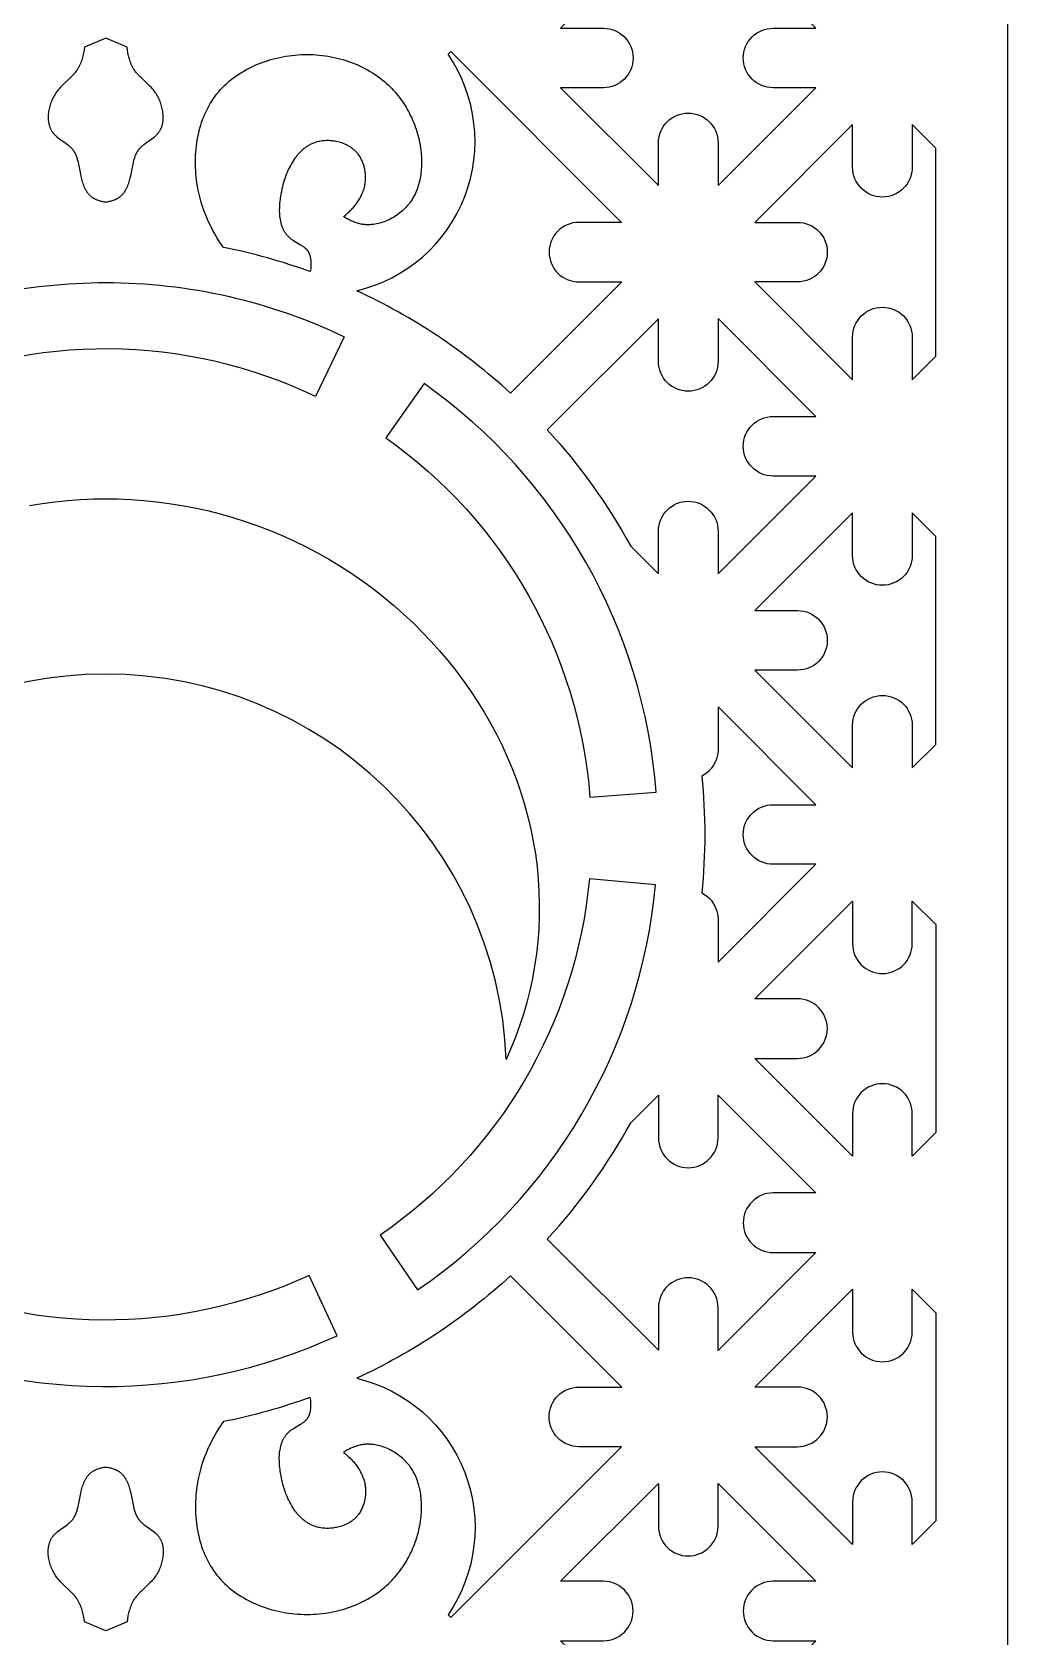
# Model space of a CAD drawing. Extents: x 988 to 1488, y 202 to 2202.
# Drawn here: x 1217.7 to 1488.1, y 979.9 to 1424.7 of the extents above; entities that cross this region are included whole.
import ezdxf

# ---------------------------------------------------------------- set-up
doc = ezdxf.new("R2010")
doc.units = 0
doc.layers.add('LAYER_01', color=7, linetype='CONTINUOUS')

msp = doc.modelspace()

# ---------------------------------------------------------------- linework, layer by layer
at = {"layer": 'LAYER_01'}
for points in [[(1238.07, 2202.29), (988.07, 2202.29), (988.07, 202.29), (1488.07, 202.29), (1488.07, 2202.29)], [(1232.16, 1420.5), (1232.05, 1419.7), (1231.9, 1418.9), (1231.82, 1418.49), (1231.73, 1418.1), (1231.63, 1417.7), (1231.52, 1417.3), (1231.4, 1416.91), (1231.27, 1416.53), (1231.14, 1416.15), (1230.98, 1415.78), (1230.9, 1415.6), (1230.82, 1415.42), (1230.74, 1415.24), (1230.65, 1415.06), (1230.55, 1414.89), (1230.46, 1414.72), (1230.36, 1414.55), (1230.26, 1414.38), (1230.11, 1414.16), (1229.96, 1413.94), (1229.8, 1413.73), (1229.64, 1413.52), (1229.47, 1413.32), (1229.3, 1413.12), (1229.12, 1412.92), (1228.94, 1412.73), (1228.57, 1412.35), (1228.18, 1411.97), (1226.19, 1410.1), (1225.8, 1409.7), (1225.41, 1409.3), (1225.23, 1409.09), (1225.04, 1408.87), (1224.86, 1408.65), (1224.68, 1408.43), (1224.51, 1408.2), (1224.34, 1407.97), (1224.13, 1407.66), (1223.93, 1407.34), (1223.74, 1407.02), (1223.56, 1406.68), (1223.39, 1406.34), (1223.23, 1406), (1223.08, 1405.65), (1222.94, 1405.29), (1222.8, 1404.93), (1222.68, 1404.56), (1222.57, 1404.19), (1222.47, 1403.82), (1222.39, 1403.45), (1222.31, 1403.07), (1222.25, 1402.7), (1222.2, 1402.33), (1222.16, 1401.95), (1222.15, 1401.77), (1222.14, 1401.58), (1222.13, 1401.4), (1222.13, 1401.21), (1222.12, 1401.03), (1222.13, 1400.85), (1222.13, 1400.66), (1222.14, 1400.48), (1222.16, 1400.3), (1222.18, 1400.13), (1222.2, 1399.95), (1222.22, 1399.77), (1222.25, 1399.6), (1222.28, 1399.43), (1222.32, 1399.25), (1222.36, 1399.08), (1222.4, 1398.92), (1222.45, 1398.75), (1222.5, 1398.59), (1222.56, 1398.42), (1222.61, 1398.27), (1222.68, 1398.11), (1222.75, 1397.95), (1222.82, 1397.8), (1222.89, 1397.65), (1222.97, 1397.5), (1223.06, 1397.36), (1223.15, 1397.21), (1223.24, 1397.07), (1223.34, 1396.94), (1223.4, 1396.85), (1223.47, 1396.76), (1223.54, 1396.68), (1223.61, 1396.6), (1223.75, 1396.44), (1223.9, 1396.28), (1224.06, 1396.12), (1224.22, 1395.97), (1224.39, 1395.82), (1224.56, 1395.68), (1224.91, 1395.39), (1225.27, 1395.12), (1227.13, 1393.79), (1227.49, 1393.52), (1227.66, 1393.38), (1227.83, 1393.24), (1228, 1393.09), (1228.16, 1392.95), (1228.32, 1392.8), (1228.47, 1392.64), (1228.61, 1392.49), (1228.68, 1392.41), (1228.75, 1392.32), (1228.83, 1392.23), (1228.91, 1392.13), (1228.98, 1392.03), (1229.05, 1391.93), (1229.12, 1391.82), (1229.19, 1391.72), (1229.26, 1391.62), (1229.32, 1391.51), (1229.38, 1391.4), (1229.44, 1391.29), (1229.56, 1391.07), (1229.67, 1390.84), (1229.77, 1390.61), (1229.86, 1390.38), (1229.95, 1390.14), (1230.03, 1389.9), (1230.11, 1389.65), (1230.19, 1389.4), (1230.26, 1389.15), (1230.39, 1388.63), (1230.5, 1388.11), (1231.13, 1384.85), (1231.26, 1384.3), (1231.35, 1383.92), (1231.46, 1383.54), (1231.57, 1383.16), (1231.69, 1382.79), (1231.82, 1382.43), (1231.96, 1382.07), (1232.03, 1381.89), (1232.11, 1381.72), (1232.19, 1381.55), (1232.27, 1381.38), (1232.36, 1381.21), (1232.45, 1381.05), (1232.54, 1380.88), (1232.63, 1380.73), (1232.73, 1380.57), (1232.84, 1380.42), (1232.94, 1380.27), (1233.05, 1380.12), (1233.16, 1379.98), (1233.28, 1379.84), (1233.4, 1379.7), (1233.53, 1379.57), (1233.65, 1379.45), (1233.79, 1379.32), (1233.92, 1379.2), (1234.07, 1379.09), (1234.17, 1379.01), (1234.28, 1378.93), (1234.39, 1378.86), (1234.5, 1378.79), (1234.61, 1378.72), (1234.72, 1378.65), (1234.84, 1378.58), (1234.96, 1378.52), (1235.08, 1378.46), (1235.2, 1378.4), (1235.32, 1378.34), (1235.44, 1378.29), (1235.57, 1378.23), (1235.69, 1378.18), (1235.95, 1378.09), (1236.21, 1378), (1236.47, 1377.92), (1236.73, 1377.85), (1237, 1377.79), (1237.27, 1377.73), (1237.53, 1377.69), (1237.8, 1377.65), (1238.07, 1377.62), (1238.33, 1377.65), (1238.6, 1377.69), (1238.86, 1377.73), (1239.13, 1377.79), (1239.4, 1377.85), (1239.66, 1377.92), (1239.92, 1378), (1240.18, 1378.09), (1240.44, 1378.18), (1240.56, 1378.23), (1240.69, 1378.29), (1240.81, 1378.34), (1240.93, 1378.4), (1241.05, 1378.46), (1241.17, 1378.52), (1241.29, 1378.58), (1241.41, 1378.65), (1241.52, 1378.72), (1241.64, 1378.79), (1241.75, 1378.86), (1241.85, 1378.93), (1241.96, 1379.01), (1242.07, 1379.09), (1242.21, 1379.2), (1242.34, 1379.32), (1242.48, 1379.45), (1242.6, 1379.57), (1242.73, 1379.7), (1242.85, 1379.84), (1242.97, 1379.98), (1243.08, 1380.12), (1243.19, 1380.27), (1243.3, 1380.42), (1243.4, 1380.57), (1243.5, 1380.73), (1243.59, 1380.88), (1243.68, 1381.05), (1243.77, 1381.21), (1243.86, 1381.38), (1243.94, 1381.55), (1244.02, 1381.72), (1244.1, 1381.89), (1244.17, 1382.07), (1244.31, 1382.43), (1244.44, 1382.79), (1244.56, 1383.16), (1244.67, 1383.54), (1244.78, 1383.92), (1244.87, 1384.3), (1245, 1384.85), (1245.63, 1388.11), (1245.75, 1388.63), (1245.87, 1389.15), (1245.94, 1389.4), (1246.02, 1389.65), (1246.1, 1389.9), (1246.18, 1390.14), (1246.27, 1390.38), (1246.36, 1390.61), (1246.46, 1390.84), (1246.57, 1391.07), (1246.69, 1391.29), (1246.75, 1391.4), (1246.81, 1391.51), (1246.87, 1391.62), (1246.94, 1391.72), (1247.01, 1391.82), (1247.08, 1391.93), (1247.15, 1392.03), (1247.22, 1392.13), (1247.3, 1392.23), (1247.38, 1392.32), (1247.45, 1392.41), (1247.52, 1392.49), (1247.66, 1392.64), (1247.81, 1392.8), (1247.97, 1392.95), (1248.13, 1393.09), (1248.3, 1393.24), (1248.47, 1393.38), (1248.64, 1393.52), (1249, 1393.79), (1250.86, 1395.12), (1251.22, 1395.39), (1251.58, 1395.68), (1251.75, 1395.82), (1251.91, 1395.97), (1252.07, 1396.12), (1252.23, 1396.28), (1252.38, 1396.44), (1252.52, 1396.6), (1252.59, 1396.68), (1252.66, 1396.76), (1252.73, 1396.85), (1252.79, 1396.94), (1252.89, 1397.07), (1252.98, 1397.21), (1253.07, 1397.36), (1253.16, 1397.5), (1253.24, 1397.65), (1253.31, 1397.8), (1253.38, 1397.95), (1253.45, 1398.11), (1253.52, 1398.27), (1253.58, 1398.42), (1253.63, 1398.59), (1253.68, 1398.75), (1253.73, 1398.92), (1253.77, 1399.08), (1253.81, 1399.25), (1253.85, 1399.43), (1253.88, 1399.6), (1253.91, 1399.77), (1253.93, 1399.95), (1253.96, 1400.13), (1253.97, 1400.3), (1253.99, 1400.48), (1254, 1400.66), (1254, 1400.85), (1254.01, 1401.03), (1254.01, 1401.21), (1254, 1401.4), (1253.99, 1401.58), (1253.98, 1401.77), (1253.97, 1401.95), (1253.93, 1402.33), (1253.88, 1402.7), (1253.82, 1403.07), (1253.74, 1403.45), (1253.66, 1403.82), (1253.56, 1404.19), (1253.45, 1404.56), (1253.33, 1404.93), (1253.2, 1405.29), (1253.05, 1405.65), (1252.9, 1406), (1252.74, 1406.34), (1252.57, 1406.68), (1252.39, 1407.02), (1252.2, 1407.34), (1252, 1407.66), (1251.79, 1407.97), (1251.62, 1408.2), (1251.45, 1408.43), (1251.27, 1408.65), (1251.09, 1408.87), (1250.9, 1409.09), (1250.72, 1409.3), (1250.33, 1409.7), (1249.94, 1410.1), (1247.95, 1411.97), (1247.56, 1412.35), (1247.19, 1412.73), (1247.01, 1412.92), (1246.83, 1413.12), (1246.66, 1413.32), (1246.49, 1413.52), (1246.33, 1413.73), (1246.17, 1413.94), (1246.02, 1414.16), (1245.88, 1414.38), (1245.77, 1414.55), (1245.67, 1414.72), (1245.58, 1414.89), (1245.48, 1415.06), (1245.4, 1415.24), (1245.31, 1415.42), (1245.23, 1415.6), (1245.15, 1415.78), (1245, 1416.15), (1244.86, 1416.53), (1244.73, 1416.91), (1244.61, 1417.3), (1244.5, 1417.7), (1244.4, 1418.1), (1244.31, 1418.49), (1244.23, 1418.9), (1244.09, 1419.7), (1243.97, 1420.5), (1238.07, 1423)], [(1232.16, 984.08), (1232.05, 984.87), (1231.9, 985.68), (1231.82, 986.08), (1231.73, 986.48), (1231.63, 986.88), (1231.52, 987.27), (1231.4, 987.66), (1231.27, 988.04), (1231.14, 988.42), (1230.98, 988.79), (1230.9, 988.98), (1230.82, 989.16), (1230.74, 989.34), (1230.65, 989.51), (1230.55, 989.69), (1230.46, 989.86), (1230.36, 990.03), (1230.26, 990.19), (1230.11, 990.41), (1229.96, 990.63), (1229.8, 990.84), (1229.64, 991.05), (1229.47, 991.25), (1229.3, 991.45), (1229.12, 991.65), (1228.94, 991.85), (1228.57, 992.23), (1228.18, 992.6), (1226.19, 994.48), (1225.8, 994.87), (1225.41, 995.28), (1225.23, 995.49), (1225.04, 995.7), (1224.86, 995.92), (1224.68, 996.14), (1224.51, 996.37), (1224.34, 996.61), (1224.13, 996.92), (1223.93, 997.23), (1223.74, 997.56), (1223.56, 997.89), (1223.39, 998.23), (1223.23, 998.58), (1223.08, 998.93), (1222.94, 999.29), (1222.8, 999.65), (1222.68, 1000.01), (1222.57, 1000.38), (1222.47, 1000.75), (1222.39, 1001.13), (1222.31, 1001.5), (1222.25, 1001.87), (1222.2, 1002.25), (1222.16, 1002.62), (1222.15, 1002.81), (1222.14, 1002.99), (1222.13, 1003.18), (1222.13, 1003.36), (1222.12, 1003.55), (1222.13, 1003.73), (1222.13, 1003.91), (1222.14, 1004.09), (1222.16, 1004.27), (1222.18, 1004.45), (1222.2, 1004.63), (1222.22, 1004.8), (1222.25, 1004.98), (1222.28, 1005.15), (1222.32, 1005.32), (1222.36, 1005.49), (1222.4, 1005.66), (1222.45, 1005.82), (1222.5, 1005.99), (1222.56, 1006.15), (1222.61, 1006.31), (1222.68, 1006.47), (1222.75, 1006.62), (1222.82, 1006.77), (1222.89, 1006.93), (1222.97, 1007.07), (1223.06, 1007.22), (1223.15, 1007.36), (1223.24, 1007.5), (1223.34, 1007.64), (1223.4, 1007.72), (1223.47, 1007.81), (1223.54, 1007.89), (1223.61, 1007.98), (1223.75, 1008.14), (1223.9, 1008.3), (1224.06, 1008.45), (1224.22, 1008.6), (1224.39, 1008.75), (1224.56, 1008.9), (1224.91, 1009.18), (1225.27, 1009.45), (1227.13, 1010.78), (1227.49, 1011.06), (1227.66, 1011.2), (1227.83, 1011.34), (1228, 1011.48), (1228.16, 1011.63), (1228.32, 1011.78), (1228.47, 1011.93), (1228.61, 1012.09), (1228.68, 1012.17), (1228.75, 1012.25), (1228.83, 1012.35), (1228.91, 1012.45), (1228.98, 1012.55), (1229.05, 1012.65), (1229.12, 1012.75), (1229.19, 1012.85), (1229.26, 1012.96), (1229.32, 1013.07), (1229.38, 1013.17), (1229.44, 1013.28), (1229.56, 1013.5), (1229.67, 1013.73), (1229.77, 1013.96), (1229.86, 1014.2), (1229.95, 1014.44), (1230.03, 1014.68), (1230.11, 1014.92), (1230.19, 1015.17), (1230.26, 1015.43), (1230.39, 1015.94), (1230.5, 1016.47), (1231.13, 1019.72), (1231.26, 1020.27), (1231.35, 1020.65), (1231.46, 1021.03), (1231.57, 1021.41), (1231.69, 1021.78), (1231.82, 1022.15), (1231.96, 1022.5), (1232.03, 1022.68), (1232.11, 1022.86), (1232.19, 1023.03), (1232.27, 1023.2), (1232.36, 1023.36), (1232.45, 1023.53), (1232.54, 1023.69), (1232.63, 1023.85), (1232.73, 1024), (1232.84, 1024.16), (1232.94, 1024.31), (1233.05, 1024.45), (1233.16, 1024.6), (1233.28, 1024.73), (1233.4, 1024.87), (1233.53, 1025), (1233.65, 1025.13), (1233.79, 1025.25), (1233.92, 1025.37), (1234.07, 1025.48), (1234.17, 1025.56), (1234.28, 1025.64), (1234.39, 1025.72), (1234.5, 1025.79), (1234.61, 1025.86), (1234.72, 1025.93), (1234.84, 1025.99), (1234.96, 1026.06), (1235.08, 1026.12), (1235.2, 1026.18), (1235.32, 1026.23), (1235.44, 1026.29), (1235.57, 1026.34), (1235.69, 1026.39), (1235.95, 1026.49), (1236.21, 1026.57), (1236.47, 1026.65), (1236.73, 1026.72), (1237, 1026.78), (1237.27, 1026.84), (1237.53, 1026.89), (1237.8, 1026.93), (1238.07, 1026.96), (1238.33, 1026.93), (1238.6, 1026.89), (1238.86, 1026.84), (1239.13, 1026.78), (1239.4, 1026.72), (1239.66, 1026.65), (1239.92, 1026.57), (1240.18, 1026.49), (1240.44, 1026.39), (1240.56, 1026.34), (1240.69, 1026.29), (1240.81, 1026.23), (1240.93, 1026.18), (1241.05, 1026.12), (1241.17, 1026.06), (1241.29, 1025.99), (1241.41, 1025.93), (1241.52, 1025.86), (1241.64, 1025.79), (1241.75, 1025.72), (1241.85, 1025.64), (1241.96, 1025.56), (1242.07, 1025.48), (1242.21, 1025.37), (1242.34, 1025.25), (1242.48, 1025.13), (1242.6, 1025), (1242.73, 1024.87), (1242.85, 1024.73), (1242.97, 1024.6), (1243.08, 1024.45), (1243.19, 1024.31), (1243.3, 1024.16), (1243.4, 1024), (1243.5, 1023.85), (1243.59, 1023.69), (1243.68, 1023.53), (1243.77, 1023.36), (1243.86, 1023.2), (1243.94, 1023.03), (1244.02, 1022.86), (1244.1, 1022.68), (1244.17, 1022.5), (1244.31, 1022.15), (1244.44, 1021.78), (1244.56, 1021.41), (1244.67, 1021.03), (1244.78, 1020.65), (1244.87, 1020.27), (1245, 1019.72), (1245.63, 1016.47), (1245.75, 1015.94), (1245.87, 1015.43), (1245.94, 1015.17), (1246.02, 1014.92), (1246.1, 1014.68), (1246.18, 1014.44), (1246.27, 1014.2), (1246.36, 1013.96), (1246.46, 1013.73), (1246.57, 1013.5), (1246.69, 1013.28), (1246.75, 1013.17), (1246.81, 1013.07), (1246.87, 1012.96), (1246.94, 1012.85), (1247.01, 1012.75), (1247.08, 1012.65), (1247.15, 1012.55), (1247.22, 1012.45), (1247.3, 1012.35), (1247.38, 1012.25), (1247.45, 1012.17), (1247.52, 1012.09), (1247.66, 1011.93), (1247.81, 1011.78), (1247.97, 1011.63), (1248.13, 1011.48), (1248.3, 1011.34), (1248.47, 1011.2), (1248.64, 1011.06), (1249, 1010.78), (1250.86, 1009.45), (1251.22, 1009.18), (1251.58, 1008.9), (1251.75, 1008.75), (1251.91, 1008.6), (1252.07, 1008.45), (1252.23, 1008.3), (1252.38, 1008.14), (1252.52, 1007.98), (1252.59, 1007.89), (1252.66, 1007.81), (1252.73, 1007.72), (1252.79, 1007.64), (1252.89, 1007.5), (1252.98, 1007.36), (1253.07, 1007.22), (1253.16, 1007.07), (1253.24, 1006.93), (1253.31, 1006.77), (1253.38, 1006.62), (1253.45, 1006.47), (1253.52, 1006.31), (1253.58, 1006.15), (1253.63, 1005.99), (1253.68, 1005.82), (1253.73, 1005.66), (1253.77, 1005.49), (1253.81, 1005.32), (1253.85, 1005.15), (1253.88, 1004.98), (1253.91, 1004.8), (1253.93, 1004.63), (1253.96, 1004.45), (1253.97, 1004.27), (1253.99, 1004.09), (1254, 1003.91), (1254, 1003.73), (1254.01, 1003.55), (1254.01, 1003.36), (1254, 1003.18), (1253.99, 1002.99), (1253.98, 1002.81), (1253.97, 1002.62), (1253.93, 1002.25), (1253.88, 1001.87), (1253.82, 1001.5), (1253.74, 1001.13), (1253.66, 1000.75), (1253.56, 1000.38), (1253.45, 1000.01), (1253.33, 999.65), (1253.2, 999.29), (1253.05, 998.93), (1252.9, 998.58), (1252.74, 998.23), (1252.57, 997.89), (1252.39, 997.56), (1252.2, 997.23), (1252, 996.92), (1251.79, 996.61), (1251.62, 996.37), (1251.45, 996.14), (1251.27, 995.92), (1251.09, 995.7), (1250.9, 995.49), (1250.72, 995.28), (1250.33, 994.87), (1249.94, 994.48), (1247.95, 992.6), (1247.56, 992.23), (1247.19, 991.85), (1247.01, 991.65), (1246.83, 991.45), (1246.66, 991.25), (1246.49, 991.05), (1246.33, 990.84), (1246.17, 990.63), (1246.02, 990.41), (1245.88, 990.19), (1245.77, 990.03), (1245.67, 989.86), (1245.58, 989.69), (1245.48, 989.51), (1245.4, 989.34), (1245.31, 989.16), (1245.23, 988.98), (1245.15, 988.79), (1245, 988.42), (1244.86, 988.04), (1244.73, 987.66), (1244.61, 987.27), (1244.5, 986.88), (1244.4, 986.48), (1244.31, 986.08), (1244.23, 985.68), (1244.09, 984.87), (1243.97, 984.08), (1238.07, 981.57)]]:
    msp.add_lwpolyline(points, close=True, dxfattribs=at)
for points in [[(1414.75, 1417.51, -0.414214), (1423, 1425.76), (1434.85, 1425.76), (1407.74, 1452.88), (1407.74, 1441.03, -1), (1391.22, 1441.03), (1391.22, 1452.87), (1364.12, 1425.76), (1375.96, 1425.76, -1), (1375.96, 1409.26), (1364.11, 1409.26), (1391.22, 1382.14), (1391.22, 1393.99, -1), (1407.74, 1393.99), (1407.74, 1382.15), (1434.84, 1409.26), (1423, 1409.26, -0.414214)], [(1369.19, 1371.96, 1), (1369.19, 1355.45), (1381.04, 1355.45), (1350.23, 1324.64, 0.077555), (1307.62, 1352.99, 0.526947), (1332.92, 1418.55), (1333.67, 1419.33), (1381.03, 1371.96)], [(1270.69, 1365.03), (1270.06, 1365.94), (1269.45, 1366.87), (1268.87, 1367.8), (1268.3, 1368.76), (1267.77, 1369.72), (1267.26, 1370.7), (1266.77, 1371.7), (1266.31, 1372.71), (1265.87, 1373.73), (1265.47, 1374.77), (1265.09, 1375.82), (1264.74, 1376.88), (1264.42, 1377.95), (1264.12, 1379.04), (1263.86, 1380.14), (1263.63, 1381.25), (1263.48, 1382.08), (1263.35, 1382.91), (1263.24, 1383.75), (1263.14, 1384.6), (1263.06, 1385.44), (1263, 1386.29), (1262.96, 1387.14), (1262.93, 1388), (1262.93, 1388.85), (1262.94, 1389.7), (1262.97, 1390.56), (1263.02, 1391.41), (1263.09, 1392.26), (1263.18, 1393.1), (1263.29, 1393.94), (1263.42, 1394.78), (1263.57, 1395.61), (1263.75, 1396.43), (1263.94, 1397.25), (1264.15, 1398.06), (1264.38, 1398.87), (1264.63, 1399.66), (1264.91, 1400.44), (1265.21, 1401.21), (1265.52, 1401.98), (1265.86, 1402.72), (1266.23, 1403.46), (1266.61, 1404.18), (1267.02, 1404.89), (1267.44, 1405.59), (1267.9, 1406.26), (1268.13, 1406.6), (1268.37, 1406.93), (1268.86, 1407.56), (1269.37, 1408.17), (1269.9, 1408.77), (1270.45, 1409.35), (1271.02, 1409.92), (1271.61, 1410.47), (1272.21, 1411), (1272.84, 1411.51), (1273.48, 1412.01), (1274.14, 1412.48), (1274.81, 1412.94), (1275.5, 1413.39), (1276.2, 1413.81), (1276.91, 1414.22), (1277.64, 1414.61), (1278.38, 1414.98), (1279.13, 1415.33), (1279.89, 1415.67), (1280.66, 1415.98), (1281.44, 1416.28), (1282.23, 1416.56), (1283.03, 1416.82), (1283.83, 1417.07), (1284.65, 1417.29), (1285.46, 1417.49), (1286.29, 1417.68), (1287.11, 1417.84), (1287.94, 1417.99), (1288.78, 1418.12), (1289.61, 1418.23), (1290.45, 1418.32), (1291.29, 1418.39), (1292.14, 1418.44), (1292.99, 1418.47), (1293.83, 1418.48), (1294.68, 1418.47), (1295.52, 1418.44), (1296.37, 1418.39), (1297.21, 1418.32), (1298.04, 1418.23), (1298.88, 1418.12), (1299.71, 1418), (1300.53, 1417.85), (1301.35, 1417.69), (1302.16, 1417.5), (1302.97, 1417.3), (1303.77, 1417.07), (1304.57, 1416.83), (1305.35, 1416.57), (1306.13, 1416.29), (1306.9, 1415.99), (1307.66, 1415.68), (1308.42, 1415.34), (1309.16, 1414.99), (1309.89, 1414.61), (1310.61, 1414.22), (1311.31, 1413.81), (1312.01, 1413.39), (1312.69, 1412.94), (1313.36, 1412.48), (1314.02, 1411.99), (1314.66, 1411.49), (1315.28, 1410.98), (1315.9, 1410.44), (1316.38, 1410), (1316.85, 1409.54), (1317.31, 1409.07), (1317.76, 1408.59), (1318.2, 1408.11), (1318.63, 1407.61), (1319.04, 1407.1), (1319.45, 1406.58), (1319.84, 1406.05), (1320.22, 1405.51), (1320.59, 1404.97), (1320.95, 1404.41), (1321.3, 1403.85), (1321.63, 1403.28), (1321.96, 1402.7), (1322.27, 1402.11), (1322.56, 1401.52), (1322.85, 1400.92), (1323.12, 1400.31), (1323.38, 1399.69), (1323.62, 1399.07), (1323.85, 1398.45), (1324.07, 1397.81), (1324.27, 1397.17), (1324.46, 1396.53), (1324.64, 1395.88), (1324.8, 1395.23), (1324.95, 1394.57), (1325.08, 1393.91), (1325.2, 1393.24), (1325.3, 1392.57), (1325.39, 1391.9), (1325.44, 1391.38), (1325.49, 1390.86), (1325.53, 1390.34), (1325.56, 1389.82), (1325.58, 1389.29), (1325.58, 1388.77), (1325.58, 1388.25), (1325.57, 1387.73), (1325.55, 1387.21), (1325.51, 1386.69), (1325.47, 1386.18), (1325.41, 1385.66), (1325.35, 1385.15), (1325.27, 1384.64), (1325.18, 1384.14), (1325.07, 1383.64), (1324.95, 1383.14), (1324.83, 1382.65), (1324.68, 1382.16), (1324.53, 1381.68), (1324.36, 1381.2), (1324.18, 1380.73), (1323.98, 1380.26), (1323.77, 1379.8), (1323.54, 1379.35), (1323.3, 1378.91), (1323.05, 1378.47), (1322.78, 1378.05), (1322.5, 1377.63), (1322.35, 1377.42), (1322.2, 1377.22), (1322.04, 1377.01), (1321.88, 1376.81), (1321.72, 1376.62), (1321.55, 1376.42), (1321.25, 1376.1), (1320.94, 1375.78), (1320.62, 1375.46), (1320.29, 1375.16), (1319.95, 1374.86), (1319.6, 1374.58), (1319.24, 1374.3), (1318.88, 1374.04), (1318.5, 1373.78), (1318.12, 1373.53), (1317.73, 1373.3), (1317.33, 1373.08), (1316.93, 1372.86), (1316.52, 1372.66), (1316.11, 1372.47), (1315.69, 1372.3), (1315.27, 1372.14), (1314.85, 1371.99), (1314.42, 1371.85), (1313.99, 1371.73), (1313.56, 1371.62), (1313.12, 1371.53), (1312.69, 1371.45), (1312.25, 1371.39), (1312.03, 1371.36), (1311.82, 1371.34), (1311.6, 1371.32), (1311.38, 1371.31), (1311.16, 1371.3), (1310.94, 1371.29), (1310.73, 1371.29), (1310.51, 1371.29), (1310.29, 1371.3), (1310.08, 1371.31), (1309.86, 1371.33), (1309.65, 1371.35), (1309.44, 1371.37), (1309.22, 1371.4), (1309.01, 1371.43), (1308.8, 1371.47), (1308.48, 1371.54), (1308.15, 1371.62), (1307.84, 1371.71), (1307.52, 1371.8), (1307.21, 1371.91), (1306.89, 1372.03), (1306.59, 1372.15), (1306.28, 1372.28), (1305.98, 1372.42), (1305.68, 1372.57), (1305.39, 1372.72), (1305.1, 1372.88), (1304.81, 1373.05), (1304.53, 1373.22), (1304.25, 1373.39), (1303.97, 1373.58), (1304.49, 1373.99), (1305.01, 1374.43), (1305.26, 1374.65), (1305.51, 1374.89), (1305.75, 1375.12), (1305.99, 1375.36), (1306.23, 1375.61), (1306.46, 1375.86), (1306.69, 1376.11), (1306.91, 1376.37), (1307.13, 1376.64), (1307.34, 1376.91), (1307.54, 1377.18), (1307.74, 1377.46), (1307.94, 1377.74), (1308.12, 1378.02), (1308.3, 1378.31), (1308.47, 1378.61), (1308.64, 1378.91), (1308.8, 1379.21), (1308.95, 1379.51), (1309.09, 1379.82), (1309.22, 1380.14), (1309.35, 1380.45), (1309.46, 1380.77), (1309.57, 1381.1), (1309.67, 1381.42), (1309.75, 1381.75), (1309.83, 1382.08), (1309.9, 1382.42), (1309.95, 1382.72), (1309.99, 1383.02), (1310.02, 1383.33), (1310.05, 1383.63), (1310.07, 1383.94), (1310.08, 1384.25), (1310.08, 1384.56), (1310.07, 1384.86), (1310.06, 1385.17), (1310.03, 1385.48), (1310, 1385.79), (1309.96, 1386.09), (1309.91, 1386.4), (1309.86, 1386.7), (1309.79, 1387), (1309.72, 1387.3), (1309.64, 1387.6), (1309.55, 1387.89), (1309.45, 1388.18), (1309.35, 1388.47), (1309.23, 1388.75), (1309.11, 1389.03), (1308.98, 1389.3), (1308.84, 1389.57), (1308.7, 1389.84), (1308.54, 1390.1), (1308.38, 1390.35), (1308.21, 1390.6), (1308.03, 1390.84), (1307.93, 1390.96), (1307.84, 1391.08), (1307.74, 1391.19), (1307.64, 1391.3), (1307.54, 1391.41), (1307.44, 1391.52), (1307.31, 1391.65), (1307.19, 1391.77), (1307.06, 1391.9), (1306.92, 1392.01), (1306.79, 1392.13), (1306.65, 1392.24), (1306.51, 1392.36), (1306.37, 1392.46), (1306.22, 1392.57), (1306.08, 1392.67), (1305.93, 1392.77), (1305.78, 1392.87), (1305.62, 1392.97), (1305.47, 1393.06), (1305.31, 1393.15), (1305.15, 1393.23), (1304.83, 1393.4), (1304.5, 1393.56), (1304.16, 1393.7), (1303.82, 1393.84), (1303.48, 1393.96), (1303.12, 1394.07), (1302.77, 1394.18), (1302.41, 1394.27), (1302.05, 1394.35), (1301.69, 1394.42), (1301.32, 1394.48), (1300.96, 1394.52), (1300.59, 1394.56), (1300.22, 1394.59), (1299.86, 1394.6), (1299.49, 1394.61), (1299.13, 1394.6), (1298.77, 1394.58), (1298.41, 1394.56), (1298.05, 1394.52), (1297.7, 1394.47), (1297.35, 1394.4), (1297.01, 1394.33), (1296.67, 1394.25), (1296.42, 1394.18), (1296.17, 1394.1), (1295.92, 1394.02), (1295.68, 1393.93), (1295.44, 1393.83), (1295.2, 1393.73), (1294.97, 1393.62), (1294.74, 1393.51), (1294.51, 1393.39), (1294.29, 1393.26), (1294.07, 1393.13), (1293.85, 1393), (1293.64, 1392.86), (1293.43, 1392.71), (1293.22, 1392.56), (1293.02, 1392.4), (1292.82, 1392.24), (1292.62, 1392.07), (1292.43, 1391.9), (1292.24, 1391.73), (1292.05, 1391.55), (1291.86, 1391.36), (1291.68, 1391.17), (1291.5, 1390.98), (1291.33, 1390.78), (1291.16, 1390.58), (1290.99, 1390.37), (1290.82, 1390.16), (1290.66, 1389.95), (1290.5, 1389.73), (1290.18, 1389.28), (1289.88, 1388.82), (1289.6, 1388.34), (1289.32, 1387.85), (1289.06, 1387.35), (1288.8, 1386.84), (1288.56, 1386.31), (1288.33, 1385.78), (1288.11, 1385.23), (1287.91, 1384.68), (1287.71, 1384.12), (1287.53, 1383.55), (1287.35, 1382.98), (1287.19, 1382.4), (1287.04, 1381.81), (1286.9, 1381.23), (1286.77, 1380.63), (1286.58, 1379.68), (1286.43, 1378.73), (1286.36, 1378.26), (1286.31, 1377.78), (1286.26, 1377.31), (1286.22, 1376.84), (1286.19, 1376.37), (1286.18, 1375.9), (1286.17, 1375.44), (1286.17, 1374.98), (1286.19, 1374.53), (1286.22, 1374.08), (1286.26, 1373.64), (1286.31, 1373.2), (1286.38, 1372.77), (1286.46, 1372.35), (1286.5, 1372.14), (1286.55, 1371.93), (1286.61, 1371.73), (1286.66, 1371.53), (1286.72, 1371.33), (1286.79, 1371.13), (1286.85, 1370.94), (1286.92, 1370.74), (1287, 1370.55), (1287.08, 1370.36), (1287.16, 1370.18), (1287.25, 1370), (1287.34, 1369.82), (1287.44, 1369.64), (1287.54, 1369.47), (1287.64, 1369.3), (1287.75, 1369.13), (1287.86, 1368.97), (1287.98, 1368.81), (1288.1, 1368.65), (1288.23, 1368.49), (1288.36, 1368.34), (1288.49, 1368.19), (1288.63, 1368.05), (1288.78, 1367.91), (1288.93, 1367.77), (1289.08, 1367.64), (1289.24, 1367.51), (1289.38, 1367.4), (1289.53, 1367.3), (1289.68, 1367.19), (1289.83, 1367.09), (1290.14, 1366.89), (1292.06, 1365.77), (1292.37, 1365.57), (1292.52, 1365.47), (1292.67, 1365.37), (1292.82, 1365.26), (1292.96, 1365.16), (1293.1, 1365.04), (1293.23, 1364.93), (1293.37, 1364.81), (1293.49, 1364.69), (1293.55, 1364.63), (1293.61, 1364.57), (1293.67, 1364.5), (1293.73, 1364.44), (1293.79, 1364.37), (1293.84, 1364.31), (1293.89, 1364.24), (1293.95, 1364.17), (1294, 1364.1), (1294.05, 1364.02), (1294.1, 1363.95), (1294.14, 1363.87), (1294.19, 1363.79), (1294.23, 1363.72), (1294.27, 1363.64), (1294.32, 1363.56), (1294.35, 1363.47), (1294.39, 1363.39), (1294.43, 1363.31), (1294.46, 1363.22), (1294.5, 1363.14), (1294.53, 1363.05), (1294.59, 1362.88), (1294.65, 1362.7), (1294.7, 1362.52), (1294.74, 1362.33), (1294.78, 1362.15), (1294.82, 1361.96), (1294.85, 1361.77), (1294.88, 1361.58), (1294.9, 1361.39), (1294.91, 1361.19), (1294.93, 1361), (1294.94, 1360.8), (1294.94, 1360.6), (1294.94, 1360.41), (1294.94, 1360.21), (1294.93, 1359.82), (1294.9, 1359.43), (1294.86, 1359.04), (1294.81, 1358.66), (1294.76, 1358.29, 0.0377)], [(1468.07, 1392.54), (1461.54, 1399.07), (1461.54, 1387.23, -1), (1445.03, 1387.23), (1445.03, 1399.08), (1417.92, 1371.96), (1429.77, 1371.96, -1), (1429.77, 1355.45), (1417.93, 1355.45), (1445.03, 1328.34), (1445.03, 1340.18, -1), (1461.54, 1340.18), (1461.54, 1328.33), (1468.07, 1334.86)], [(1238.07, 1355.27, -0.112175), (1304.17, 1340.25), (1296.22, 1323.66, 0.223387), (1181.68, 1324.49), (1173.97, 1341.2, -0.108494)], [(1383.54, 1282.22), (1391.22, 1274.53), (1391.22, 1286.38, -1), (1407.74, 1286.38), (1407.74, 1274.54), (1434.84, 1301.65), (1423, 1301.65, -1), (1423, 1318.15), (1434.85, 1318.15), (1407.74, 1345.27), (1407.74, 1333.41, -1), (1391.22, 1333.41), (1391.22, 1345.26), (1360.42, 1314.45, -0.059957)], [(1326.32, 1327.25), (1315.71, 1312.22, -0.223387), (1372.25, 1212.61), (1390.6, 1214.02, 0.223387)], [(1468.07, 1284.93), (1461.54, 1291.45), (1461.54, 1279.61, -1), (1445.03, 1279.61), (1445.03, 1291.46), (1417.92, 1264.35), (1429.77, 1264.35, -1), (1429.77, 1247.84), (1417.93, 1247.84), (1445.03, 1220.73), (1445.03, 1232.57, -1), (1461.54, 1232.57), (1461.54, 1220.72), (1468.07, 1227.25)], [(1407.74, 1178.77), (1407.74, 1166.92), (1434.85, 1194.03), (1423, 1194.03, -1), (1423, 1210.54), (1434.85, 1210.54), (1407.74, 1237.65), (1407.74, 1225.8, -0.281034), (1403.26, 1218.47, -0.04885), (1403.26, 1186.11, -0.281034)], [(1314.1, 1091.24), (1324.49, 1076.05, 0.223387), (1390.41, 1188.34), (1372.09, 1190.01, -0.223387)], [(1468.07, 1119.65), (1461.54, 1113.12), (1461.54, 1124.96, 1), (1445.03, 1124.96), (1445.03, 1113.11), (1417.92, 1140.22), (1429.77, 1140.22, 1), (1429.77, 1156.74), (1417.93, 1156.74), (1445.03, 1183.84), (1445.03, 1172, 1), (1461.54, 1172), (1461.54, 1183.85), (1468.07, 1177.33)], [(1383.54, 1122.36), (1391.22, 1130.04), (1391.22, 1118.19, 1), (1407.74, 1118.19), (1407.74, 1130.03), (1434.84, 1102.93), (1423, 1102.93, 1), (1423, 1086.42), (1434.85, 1086.42), (1407.74, 1059.31), (1407.74, 1071.16, 1), (1391.22, 1071.16), (1391.22, 1059.32), (1360.42, 1090.12, 0.059957)], [(1294.45, 1080.08, -0.223387), (1179.91, 1080.92), (1171.96, 1064.32, 0.223387), (1302.16, 1063.37)], [(1369.19, 1032.61, -1), (1369.19, 1049.13), (1381.04, 1049.13), (1350.23, 1079.94, -0.077555), (1307.62, 1051.58, -0.526947), (1332.92, 986.02), (1333.67, 985.25), (1381.03, 1032.61)], [(1468.07, 1012.03), (1461.54, 1005.51), (1461.54, 1017.35, 1), (1445.03, 1017.35), (1445.03, 1005.5), (1417.92, 1032.61), (1429.77, 1032.61, 1), (1429.77, 1049.13), (1417.93, 1049.13), (1445.03, 1076.23), (1445.03, 1064.39, 1), (1461.54, 1064.39), (1461.54, 1076.24), (1468.07, 1069.72)], [(1270.69, 1039.54), (1270.06, 1038.63), (1269.45, 1037.71), (1268.87, 1036.77), (1268.3, 1035.82), (1267.77, 1034.85), (1267.26, 1033.87), (1266.77, 1032.87), (1266.31, 1031.87), (1265.87, 1030.84), (1265.47, 1029.81), (1265.09, 1028.76), (1264.74, 1027.7), (1264.42, 1026.62), (1264.12, 1025.53), (1263.86, 1024.43), (1263.63, 1023.32), (1263.48, 1022.49), (1263.35, 1021.66), (1263.24, 1020.82), (1263.14, 1019.98), (1263.06, 1019.13), (1263, 1018.28), (1262.96, 1017.43), (1262.93, 1016.58), (1262.93, 1015.72), (1262.94, 1014.87), (1262.97, 1014.02), (1263.02, 1013.17), (1263.09, 1012.32), (1263.18, 1011.47), (1263.29, 1010.63), (1263.42, 1009.8), (1263.57, 1008.96), (1263.75, 1008.14), (1263.94, 1007.32), (1264.15, 1006.51), (1264.38, 1005.71), (1264.63, 1004.92), (1264.91, 1004.13), (1265.21, 1003.36), (1265.52, 1002.6), (1265.86, 1001.85), (1266.23, 1001.11), (1266.61, 1000.39), (1267.02, 999.68), (1267.44, 998.99), (1267.9, 998.31), (1268.13, 997.98), (1268.37, 997.65), (1268.86, 997.02), (1269.37, 996.4), (1269.9, 995.8), (1270.45, 995.22), (1271.02, 994.66), (1271.61, 994.11), (1272.21, 993.58), (1272.84, 993.06), (1273.48, 992.57), (1274.14, 992.09), (1274.81, 991.63), (1275.5, 991.19), (1276.2, 990.76), (1276.91, 990.35), (1277.64, 989.97), (1278.38, 989.59), (1279.13, 989.24), (1279.89, 988.91), (1280.66, 988.59), (1281.44, 988.29), (1282.23, 988.01), (1283.03, 987.75), (1283.83, 987.51), (1284.65, 987.29), (1285.46, 987.08), (1286.29, 986.9), (1287.11, 986.73), (1287.94, 986.58), (1288.78, 986.45), (1289.61, 986.35), (1290.45, 986.26), (1291.29, 986.19), (1292.14, 986.14), (1292.99, 986.11), (1293.83, 986.1), (1294.68, 986.11), (1295.52, 986.14), (1296.37, 986.19), (1297.21, 986.25), (1298.04, 986.34), (1298.88, 986.45), (1299.71, 986.58), (1300.53, 986.72), (1301.35, 986.89), (1302.16, 987.07), (1302.97, 987.28), (1303.77, 987.5), (1304.57, 987.74), (1305.35, 988), (1306.13, 988.28), (1306.9, 988.58), (1307.66, 988.9), (1308.42, 989.23), (1309.16, 989.59), (1309.89, 989.96), (1310.61, 990.35), (1311.31, 990.76), (1312.01, 991.19), (1312.69, 991.63), (1313.36, 992.1), (1314.02, 992.58), (1314.66, 993.08), (1315.28, 993.6), (1315.9, 994.13), (1316.38, 994.58), (1316.85, 995.04), (1317.31, 995.5), (1317.76, 995.98), (1318.2, 996.47), (1318.63, 996.97), (1319.04, 997.48), (1319.45, 997.99), (1319.84, 998.52), (1320.22, 999.06), (1320.59, 999.61), (1320.95, 1000.16), (1321.3, 1000.72), (1321.63, 1001.29), (1321.96, 1001.87), (1322.27, 1002.46), (1322.56, 1003.05), (1322.85, 1003.66), (1323.12, 1004.26), (1323.38, 1004.88), (1323.62, 1005.5), (1323.85, 1006.13), (1324.07, 1006.76), (1324.27, 1007.4), (1324.46, 1008.04), (1324.64, 1008.69), (1324.8, 1009.35), (1324.95, 1010.01), (1325.08, 1010.67), (1325.2, 1011.33), (1325.3, 1012), (1325.39, 1012.68), (1325.44, 1013.2), (1325.49, 1013.72), (1325.53, 1014.24), (1325.56, 1014.76), (1325.58, 1015.28), (1325.58, 1015.8), (1325.58, 1016.32), (1325.57, 1016.84), (1325.55, 1017.36), (1325.51, 1017.88), (1325.47, 1018.4), (1325.41, 1018.91), (1325.35, 1019.42), (1325.27, 1019.93), (1325.18, 1020.44), (1325.07, 1020.94), (1324.95, 1021.43), (1324.83, 1021.93), (1324.68, 1022.42), (1324.53, 1022.9), (1324.36, 1023.38), (1324.18, 1023.85), (1323.98, 1024.31), (1323.77, 1024.77), (1323.54, 1025.22), (1323.3, 1025.67), (1323.05, 1026.1), (1322.78, 1026.53), (1322.5, 1026.95), (1322.35, 1027.15), (1322.2, 1027.36), (1322.04, 1027.56), (1321.88, 1027.76), (1321.72, 1027.96), (1321.55, 1028.15), (1321.25, 1028.48), (1320.94, 1028.8), (1320.62, 1029.11), (1320.29, 1029.41), (1319.95, 1029.71), (1319.6, 1030), (1319.24, 1030.27), (1318.88, 1030.54), (1318.5, 1030.79), (1318.12, 1031.04), (1317.73, 1031.27), (1317.33, 1031.5), (1316.93, 1031.71), (1316.52, 1031.91), (1316.11, 1032.1), (1315.69, 1032.28), (1315.27, 1032.44), (1314.85, 1032.59), (1314.42, 1032.72), (1313.99, 1032.85), (1313.56, 1032.95), (1313.12, 1033.05), (1312.69, 1033.13), (1312.25, 1033.19), (1312.03, 1033.21), (1311.82, 1033.24), (1311.6, 1033.25), (1311.38, 1033.27), (1311.16, 1033.28), (1310.94, 1033.28), (1310.73, 1033.28), (1310.51, 1033.28), (1310.29, 1033.27), (1310.08, 1033.26), (1309.86, 1033.25), (1309.65, 1033.23), (1309.44, 1033.2), (1309.22, 1033.17), (1309.01, 1033.14), (1308.8, 1033.1), (1308.48, 1033.03), (1308.15, 1032.96), (1307.84, 1032.87), (1307.52, 1032.77), (1307.21, 1032.66), (1306.89, 1032.55), (1306.59, 1032.42), (1306.28, 1032.29), (1305.98, 1032.15), (1305.68, 1032.01), (1305.39, 1031.85), (1305.1, 1031.69), (1304.81, 1031.53), (1304.53, 1031.36), (1304.25, 1031.18), (1303.97, 1031), (1304.49, 1030.58), (1305.01, 1030.15), (1305.26, 1029.92), (1305.51, 1029.69), (1305.75, 1029.45), (1305.99, 1029.21), (1306.23, 1028.97), (1306.46, 1028.72), (1306.69, 1028.46), (1306.91, 1028.2), (1307.13, 1027.94), (1307.34, 1027.67), (1307.54, 1027.39), (1307.74, 1027.12), (1307.94, 1026.83), (1308.12, 1026.55), (1308.3, 1026.26), (1308.47, 1025.97), (1308.64, 1025.67), (1308.8, 1025.37), (1308.95, 1025.06), (1309.09, 1024.75), (1309.22, 1024.44), (1309.35, 1024.12), (1309.46, 1023.8), (1309.57, 1023.48), (1309.67, 1023.15), (1309.75, 1022.82), (1309.83, 1022.49), (1309.9, 1022.15), (1309.95, 1021.85), (1309.99, 1021.55), (1310.02, 1021.25), (1310.05, 1020.94), (1310.07, 1020.63), (1310.08, 1020.33), (1310.08, 1020.02), (1310.07, 1019.71), (1310.06, 1019.4), (1310.03, 1019.09), (1310, 1018.79), (1309.96, 1018.48), (1309.91, 1018.18), (1309.86, 1017.87), (1309.79, 1017.57), (1309.72, 1017.27), (1309.64, 1016.98), (1309.55, 1016.68), (1309.45, 1016.39), (1309.35, 1016.11), (1309.23, 1015.82), (1309.11, 1015.54), (1308.98, 1015.27), (1308.84, 1015), (1308.7, 1014.74), (1308.54, 1014.48), (1308.38, 1014.22), (1308.21, 1013.98), (1308.03, 1013.73), (1307.93, 1013.62), (1307.84, 1013.5), (1307.74, 1013.38), (1307.64, 1013.27), (1307.54, 1013.16), (1307.44, 1013.05), (1307.31, 1012.92), (1307.19, 1012.8), (1307.06, 1012.68), (1306.92, 1012.56), (1306.79, 1012.44), (1306.65, 1012.33), (1306.51, 1012.22), (1306.37, 1012.11), (1306.22, 1012), (1306.08, 1011.9), (1305.93, 1011.8), (1305.78, 1011.7), (1305.62, 1011.61), (1305.47, 1011.52), (1305.31, 1011.43), (1305.15, 1011.34), (1304.83, 1011.17), (1304.5, 1011.02), (1304.16, 1010.87), (1303.82, 1010.74), (1303.48, 1010.61), (1303.12, 1010.5), (1302.77, 1010.4), (1302.41, 1010.31), (1302.05, 1010.23), (1301.69, 1010.16), (1301.32, 1010.1), (1300.96, 1010.05), (1300.59, 1010.01), (1300.22, 1009.99), (1299.86, 1009.97), (1299.49, 1009.97), (1299.13, 1009.97), (1298.77, 1009.99), (1298.41, 1010.02), (1298.05, 1010.06), (1297.7, 1010.11), (1297.35, 1010.17), (1297.01, 1010.24), (1296.67, 1010.33), (1296.42, 1010.4), (1296.17, 1010.48), (1295.92, 1010.56), (1295.68, 1010.65), (1295.44, 1010.74), (1295.2, 1010.85), (1294.97, 1010.95), (1294.74, 1011.07), (1294.51, 1011.19), (1294.29, 1011.31), (1294.07, 1011.44), (1293.85, 1011.58), (1293.64, 1011.72), (1293.43, 1011.86), (1293.22, 1012.01), (1293.02, 1012.17), (1292.82, 1012.33), (1292.62, 1012.5), (1292.43, 1012.67), (1292.24, 1012.85), (1292.05, 1013.03), (1291.86, 1013.21), (1291.68, 1013.4), (1291.5, 1013.6), (1291.33, 1013.79), (1291.16, 1014), (1290.99, 1014.2), (1290.82, 1014.41), (1290.66, 1014.63), (1290.5, 1014.85), (1290.18, 1015.3), (1289.88, 1015.76), (1289.6, 1016.23), (1289.32, 1016.72), (1289.06, 1017.23), (1288.8, 1017.74), (1288.56, 1018.26), (1288.33, 1018.8), (1288.11, 1019.34), (1287.91, 1019.89), (1287.71, 1020.45), (1287.53, 1021.02), (1287.35, 1021.59), (1287.19, 1022.17), (1287.04, 1022.76), (1286.9, 1023.35), (1286.77, 1023.94), (1286.58, 1024.89), (1286.43, 1025.84), (1286.36, 1026.32), (1286.31, 1026.79), (1286.26, 1027.26), (1286.22, 1027.74), (1286.19, 1028.2), (1286.18, 1028.67), (1286.17, 1029.13), (1286.17, 1029.59), (1286.19, 1030.05), (1286.22, 1030.49), (1286.26, 1030.94), (1286.31, 1031.37), (1286.38, 1031.8), (1286.46, 1032.23), (1286.5, 1032.43), (1286.55, 1032.64), (1286.61, 1032.84), (1286.66, 1033.05), (1286.72, 1033.25), (1286.79, 1033.44), (1286.85, 1033.64), (1286.92, 1033.83), (1287, 1034.02), (1287.08, 1034.21), (1287.16, 1034.39), (1287.25, 1034.58), (1287.34, 1034.76), (1287.44, 1034.93), (1287.54, 1035.11), (1287.64, 1035.28), (1287.75, 1035.44), (1287.86, 1035.61), (1287.98, 1035.77), (1288.1, 1035.93), (1288.23, 1036.08), (1288.36, 1036.23), (1288.49, 1036.38), (1288.63, 1036.52), (1288.78, 1036.66), (1288.93, 1036.8), (1289.08, 1036.93), (1289.24, 1037.06), (1289.38, 1037.17), (1289.53, 1037.28), (1289.68, 1037.38), (1289.83, 1037.48), (1290.14, 1037.68), (1292.06, 1038.81), (1292.37, 1039), (1292.52, 1039.1), (1292.67, 1039.21), (1292.82, 1039.31), (1292.96, 1039.42), (1293.1, 1039.53), (1293.23, 1039.64), (1293.37, 1039.76), (1293.49, 1039.88), (1293.55, 1039.94), (1293.61, 1040.01), (1293.67, 1040.07), (1293.73, 1040.14), (1293.79, 1040.2), (1293.84, 1040.27), (1293.89, 1040.34), (1293.95, 1040.41), (1294, 1040.48), (1294.05, 1040.55), (1294.1, 1040.63), (1294.14, 1040.7), (1294.19, 1040.78), (1294.23, 1040.86), (1294.27, 1040.94), (1294.32, 1041.02), (1294.35, 1041.1), (1294.39, 1041.18), (1294.43, 1041.27), (1294.46, 1041.35), (1294.5, 1041.44), (1294.53, 1041.52), (1294.59, 1041.7), (1294.65, 1041.88), (1294.7, 1042.06), (1294.74, 1042.24), (1294.78, 1042.43), (1294.82, 1042.61), (1294.85, 1042.8), (1294.88, 1043), (1294.9, 1043.19), (1294.91, 1043.38), (1294.93, 1043.58), (1294.94, 1043.77), (1294.94, 1043.97), (1294.94, 1044.17), (1294.94, 1044.37), (1294.93, 1044.76), (1294.9, 1045.15), (1294.86, 1045.53), (1294.81, 1045.91), (1294.76, 1046.28, -0.0377)], [(1414.75, 987.07, 0.414214), (1423, 978.81), (1434.85, 978.81), (1407.74, 951.7), (1407.74, 963.55, 1), (1391.22, 963.55), (1391.22, 951.71), (1364.12, 978.81), (1375.96, 978.81, 1), (1375.96, 995.32), (1364.11, 995.32), (1391.22, 1022.43), (1391.22, 1010.58, 1), (1407.74, 1010.58), (1407.74, 1022.42), (1434.84, 995.32), (1423, 995.32, 0.414214)]]:
    msp.add_lwpolyline(points, format="xyb", close=True, dxfattribs=at)
msp.add_lwpolyline([(1216.95, 1293.5), (1220.49, 1294.07), (1224.03, 1294.53), (1227.56, 1294.88), (1231.08, 1295.14), (1234.58, 1295.29), (1238.07, 1295.34), (1241.55, 1295.29), (1245.05, 1295.14), (1248.57, 1294.88), (1252.1, 1294.53), (1255.64, 1294.07), (1259.18, 1293.5), (1262.72, 1292.83), (1266.25, 1292.05), (1269.76, 1291.17), (1273.26, 1290.17), (1276.74, 1289.07), (1280.19, 1287.87), (1283.61, 1286.56), (1287, 1285.14), (1290.34, 1283.63), (1293.64, 1282.01), (1296.89, 1280.3), (1300.08, 1278.49), (1303.22, 1276.59), (1306.29, 1274.59), (1309.3, 1272.51), (1312.23, 1270.35), (1315.1, 1268.1), (1317.88, 1265.78), (1320.59, 1263.39), (1323.22, 1260.93), (1325.76, 1258.4), (1328.21, 1255.81), (1330.58, 1253.17), (1332.86, 1250.47), (1335.04, 1247.73), (1337.13, 1244.94), (1339.14, 1242.1), (1341.06, 1239.19), (1342.9, 1236.22), (1344.66, 1233.19), (1346.31, 1230.11), (1347.88, 1226.97), (1349.34, 1223.77), (1350.7, 1220.54), (1351.95, 1217.25), (1353.1, 1213.93), (1354.14, 1210.58), (1355.06, 1207.19), (1355.87, 1203.78), (1356.56, 1200.34), (1357.13, 1196.89), (1357.58, 1193.42), (1357.91, 1189.94), (1358.13, 1186.47), (1358.22, 1182.99), (1358.19, 1179.52), (1358.05, 1176.06), (1357.78, 1172.61), (1357.4, 1169.18), (1356.9, 1165.78), (1356.29, 1162.41), (1355.57, 1159.06), (1354.74, 1155.76), (1353.8, 1152.49), (1352.76, 1149.27), (1351.61, 1146.09), (1350.37, 1142.97), (1349.03, 1139.9, 0.962938), (1127.1, 1139.9)], format="xyb", dxfattribs=at)

doc.saveas('drawing.dxf')
